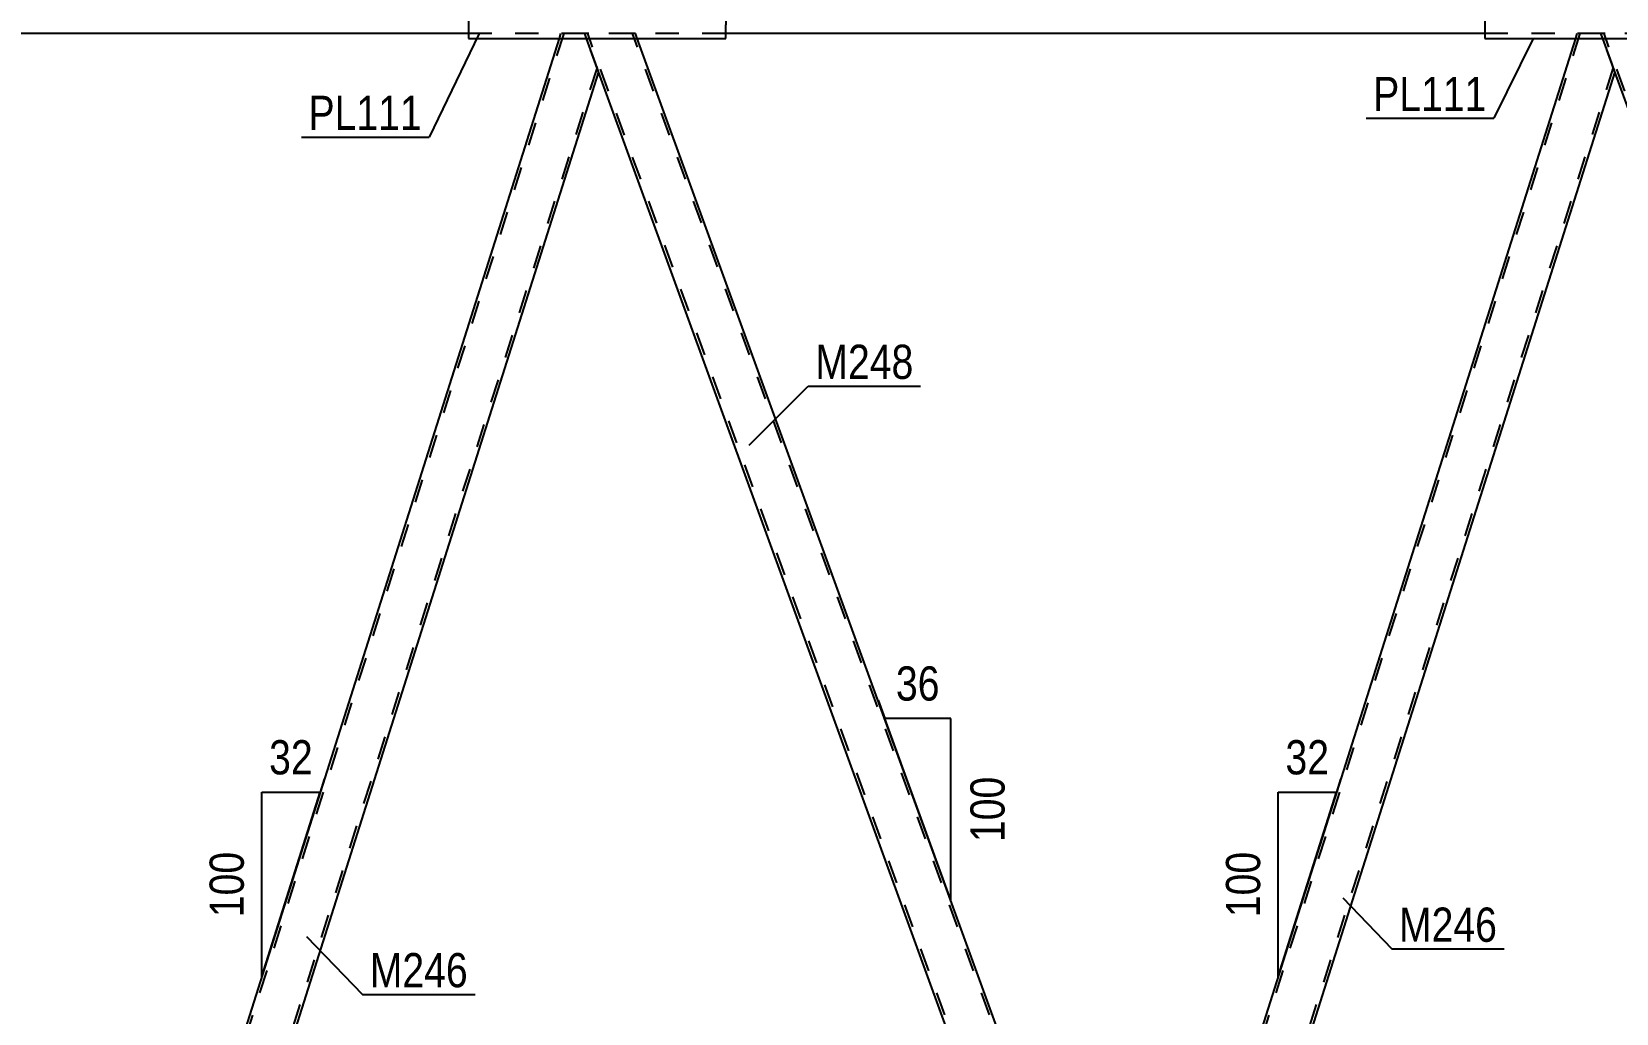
# Model space of a CAD drawing. Header units: millimetres. Extents: x -777 to 412, y -850 to -9.
# Drawn here: x -352.8 to -220.1, y -349.2 to -267 of the extents above; entities that cross this region are included whole.
import ezdxf

# ---------------------------------------------------------------- set-up
doc = ezdxf.new("R2010")
doc.units = ezdxf.units.MM
doc.linetypes.add('DXK_LINE_DOT2', pattern=[3.9198, 1.9599, -1.9599])
doc.styles.add('Arial Narrow', font='ARIALN.TTF', dxfattribs={"height": 0.2})

# ---------------------------------------------------------------- blocks, each defined once
blk = doc.blocks.new('Part-570390744-11821 - 11758')
at = {"color": 7, "linetype": 'DXK_LINE_DOT2'}
for p, q in [((-217.13, -267.16), (-221.39, -267.16)), ((-220.22, -270.37), (-221.39, -267.16)), ((-177.82, -386.16), (-221.13, -267.16)), ((-174.07, -386.16), (-217.39, -267.16)), ((-216.99, -267.56), (-217.13, -267.16)), ((-173.82, -386.16), (-174.99, -382.96)), ((-178.08, -386.16), (-178.22, -385.76)), ((-178.08, -386.16), (-173.82, -386.16))]:
    blk.add_line(p, q, dxfattribs=at)
at = {"color": 2, "linetype": 'Continuous'}
for p, q in [((-174.99, -382.96), (-216.99, -267.56)), ((-178.22, -385.76), (-220.22, -270.37))]:
    blk.add_line(p, q, dxfattribs=at)
blk = doc.blocks.new('Part-570390744-11841 - 11758')
at = {"color": 2, "linetype": 'Continuous'}
for p, q in [((-308.66, -267.56), (-345.25, -382.96)), ((-305.62, -269.63), (-306.38, -267.56)), ((-305.36, -270.37), (-341.95, -385.76)), ((-305.36, -270.37), (-305.62, -269.63)), ((-344.23, -385.76), (-345.25, -382.96))]:
    blk.add_line(p, q, dxfattribs=at)
at = {"color": 7, "linetype": 'DXK_LINE_DOT2'}
for p, q in [((-308.28, -267.16), (-345.12, -383.33)), ((-308.54, -267.16), (-308.66, -267.56)), ((-306.52, -267.16), (-308.54, -267.16)), ((-306.38, -267.56), (-306.52, -267.16)), ((-305.49, -270), (-342.33, -386.16)), ((-305.36, -270.37), (-305.52, -269.91)), ((-344.09, -386.16), (-344.23, -385.76)), ((-342.07, -386.16), (-344.09, -386.16)), ((-341.95, -385.76), (-342.07, -386.16))]:
    blk.add_line(p, q, dxfattribs=at)
blk = doc.blocks.new('Part-570390744-11930 - 11758')
at = {"color": 7, "linetype": 'DXK_LINE_DOT2'}
for p, q in [((-231.12, -260.76), (-231.12, -265.94)), ((-221.09, -260.76), (-231.12, -260.76)), ((-209.58, -261.16), (-209.58, -266.44))]:
    blk.add_line(p, q, dxfattribs=at)
at = {"color": 2, "linetype": 'Continuous'}
for p, q in [((-209.58, -260.76), (-221.09, -260.76)), ((-209.58, -260.76), (-209.58, -261.16)), ((-231.12, -265.94), (-231.12, -267.56)), ((-209.58, -267.56), (-209.58, -266.44)), ((-231.12, -267.56), (-209.58, -267.56))]:
    blk.add_line(p, q, dxfattribs=at)
blk = doc.blocks.new('Part-570390744-11872 - 11758')
at = {"color": 2, "linetype": 'Continuous'}
for p, q in [((-223.53, -267.56), (-260.12, -382.96)), ((-220.49, -269.63), (-221.24, -267.56)), ((-220.22, -270.37), (-256.81, -385.76)), ((-220.22, -270.37), (-220.49, -269.63)), ((-259.1, -385.76), (-260.12, -382.96))]:
    blk.add_line(p, q, dxfattribs=at)
at = {"color": 7, "linetype": 'DXK_LINE_DOT2'}
for p, q in [((-223.15, -267.16), (-259.99, -383.33)), ((-223.4, -267.16), (-223.53, -267.56)), ((-221.39, -267.16), (-223.4, -267.16)), ((-221.24, -267.56), (-221.39, -267.16)), ((-220.36, -270), (-257.19, -386.16)), ((-220.22, -270.37), (-220.39, -269.91)), ((-258.95, -386.16), (-259.1, -385.76)), ((-256.94, -386.16), (-258.95, -386.16)), ((-256.81, -385.76), (-256.94, -386.16))]:
    blk.add_line(p, q, dxfattribs=at)
blk = doc.blocks.new('Part-570390744-11816 - 11758')
at = {"color": 7, "linetype": 'DXK_LINE_DOT2'}
for p, q in [((-302.27, -267.16), (-306.52, -267.16)), ((-305.36, -270.37), (-306.52, -267.16)), ((-262.95, -386.16), (-306.27, -267.16)), ((-259.21, -386.16), (-302.52, -267.16)), ((-302.12, -267.56), (-302.27, -267.16)), ((-258.95, -386.16), (-260.12, -382.96)), ((-263.21, -386.16), (-263.36, -385.76)), ((-263.21, -386.16), (-258.95, -386.16))]:
    blk.add_line(p, q, dxfattribs=at)
at = {"color": 2, "linetype": 'Continuous'}
for p, q in [((-260.12, -382.96), (-302.12, -267.56)), ((-263.36, -385.76), (-305.36, -270.37))]:
    blk.add_line(p, q, dxfattribs=at)
blk = doc.blocks.new('Part-570390744-11863 - 11758')
at = {"color": 7, "linetype": 'DXK_LINE_DOT2'}
for p, q in [((-387.4, -267.16), (-391.66, -267.16)), ((-390.49, -270.37), (-391.66, -267.16)), ((-348.09, -386.16), (-391.4, -267.16)), ((-344.34, -386.16), (-387.66, -267.16)), ((-387.25, -267.56), (-387.4, -267.16)), ((-344.09, -386.16), (-345.25, -382.96)), ((-348.34, -386.16), (-348.49, -385.76)), ((-348.34, -386.16), (-344.09, -386.16))]:
    blk.add_line(p, q, dxfattribs=at)
at = {"color": 2, "linetype": 'Continuous'}
for p, q in [((-345.25, -382.96), (-387.25, -267.56)), ((-348.49, -385.76), (-390.49, -270.37))]:
    blk.add_line(p, q, dxfattribs=at)
blk = doc.blocks.new('Part-570390744-11920 - 11758')
at = {"color": 7, "linetype": 'DXK_LINE_DOT2'}
for p, q in [((-316.26, -260.76), (-316.26, -265.95)), ((-306.22, -260.76), (-316.26, -260.76)), ((-294.71, -261.16), (-294.71, -266.44))]:
    blk.add_line(p, q, dxfattribs=at)
at = {"color": 2, "linetype": 'Continuous'}
for p, q in [((-306.22, -260.76), (-294.71, -260.76)), ((-294.71, -260.76), (-294.71, -261.16)), ((-316.26, -265.95), (-316.26, -267.56)), ((-294.71, -267.56), (-294.71, -266.44)), ((-316.26, -267.56), (-294.71, -267.56))]:
    blk.add_line(p, q, dxfattribs=at)
blk = doc.blocks.new('Part-570390744-12396 - 11758')
at = {"color": 2, "linetype": 'Continuous'}
for p, q in [((-316.26, -267.16), (-379.85, -267.16)), ((-231.12, -267.16), (-294.71, -267.16))]:
    blk.add_line(p, q, dxfattribs=at)
at = {"color": 7, "linetype": 'DXK_LINE_DOT2'}
for p, q in [((-294.71, -267.16), (-316.26, -267.16)), ((-209.58, -267.16), (-231.12, -267.16))]:
    blk.add_line(p, q, dxfattribs=at)
blk = doc.blocks.new('AngleDimension-570390744-13695 - 11758')
at = {"color": 7, "linetype": 'Continuous'}
for p, q in [((-243.2, -329.61), (-243.55, -330.7)), ((-248.44, -330.7), (-243.55, -330.7)), ((-248.44, -346.14), (-243.55, -330.7)), ((-248.44, -346.14), (-248.44, -330.7))]:
    blk.add_line(p, q, dxfattribs=at)
at = {"color": 0}
blk.add_wipeout([(-249.34, -335.07), (-253.54, -335.07), (-253.54, -341.76), (-249.34, -341.76)], dxfattribs=at)
at = {"color": 3, "style": 'Arial Narrow'}
blk.add_text('100', height=2.863, rotation=90.0002, dxfattribs=at).set_placement((-249.94, -341.16))
at = {"color": 0}
blk.add_wipeout([(-243.57, -329.8), (-243.57, -325.6), (-248.42, -325.6), (-248.42, -329.8)], dxfattribs=at)
at = {"color": 3, "style": 'Arial Narrow'}
blk.add_text('32', height=2.863, dxfattribs=at).set_placement((-247.82, -329.2))
blk = doc.blocks.new('AngleDimension-570390744-13739 - 11758')
at = {"color": 7, "linetype": 'Continuous'}
for p, q in [((-328.34, -329.61), (-328.68, -330.7)), ((-333.58, -330.7), (-328.68, -330.7)), ((-333.58, -346.14), (-328.68, -330.7)), ((-333.58, -346.14), (-333.58, -330.7))]:
    blk.add_line(p, q, dxfattribs=at)
at = {"color": 0}
blk.add_wipeout([(-334.48, -335.07), (-338.68, -335.07), (-338.68, -341.76), (-334.48, -341.76)], dxfattribs=at)
at = {"color": 3, "style": 'Arial Narrow'}
blk.add_text('100', height=2.863, rotation=90.0002, dxfattribs=at).set_placement((-335.08, -341.16))
at = {"color": 0}
blk.add_wipeout([(-328.7, -329.8), (-328.7, -325.6), (-333.56, -325.6), (-333.56, -329.8)], dxfattribs=at)
at = {"color": 3, "style": 'Arial Narrow'}
blk.add_text('32', height=2.863, dxfattribs=at).set_placement((-332.96, -329.2))
blk = doc.blocks.new('AngleDimension-570390744-59538 - 11758')
at = {"color": 7, "linetype": 'Continuous'}
for p, q in [((-281.95, -322.98), (-281.39, -324.52)), ((-275.85, -324.52), (-281.39, -324.52)), ((-275.85, -339.74), (-281.39, -324.52)), ((-275.85, -339.74), (-275.85, -324.52))]:
    blk.add_line(p, q, dxfattribs=at)
at = {"color": 0}
blk.add_wipeout([(-270.75, -328.79), (-274.95, -328.79), (-274.95, -335.47), (-270.75, -335.47)], dxfattribs=at)
at = {"color": 3, "style": 'Arial Narrow'}
blk.add_text('100', height=2.863, rotation=90.0002, dxfattribs=at).set_placement((-271.35, -334.87))
at = {"color": 0}
blk.add_wipeout([(-276.19, -323.62), (-276.19, -319.42), (-281.05, -319.42), (-281.05, -323.62)], dxfattribs=at)
at = {"color": 3, "style": 'Arial Narrow'}
blk.add_text('36', height=2.863, dxfattribs=at).set_placement((-280.45, -323.02))
blk = doc.blocks.new('Mark-570390744-11916 - 11758')
at = {"color": 0}
blk.add_wipeout([(-320.16, -275.23), (-320.16, -272.23), (-329.66, -272.23), (-329.66, -275.23)], dxfattribs=at)
blk.add_wipeout([(-320.16, -275.23), (-320.16, -272.23), (-329.66, -272.23), (-329.66, -275.23)], dxfattribs=at)
at = {"color": 30, "linetype": 'Continuous'}
for p in [(-315.39, -267.2), (-330.26, -275.83)]:
    blk.add_line(p, (-319.56, -275.83), dxfattribs=at)
at = {"color": 3, "style": 'Arial Narrow'}
blk.add_text('PL111', height=2.863, dxfattribs=at).set_placement((-329.66, -275.23))
blk = doc.blocks.new('Mark-570390744-11868 - 11758')
at = {"color": 0}
blk.add_wipeout([(-230.09, -343.22), (-230.09, -340.22), (-238.31, -340.22), (-238.31, -343.22)], dxfattribs=at)
blk.add_wipeout([(-230.09, -343.22), (-230.09, -340.22), (-238.31, -340.22), (-238.31, -343.22)], dxfattribs=at)
at = {"color": 30, "linetype": 'Continuous'}
for p, q in [((-243.01, -339.54), (-238.91, -343.82)), ((-238.91, -343.82), (-229.49, -343.82))]:
    blk.add_line(p, q, dxfattribs=at)
at = {"color": 3, "style": 'Arial Narrow'}
blk.add_text('M246', height=2.863, dxfattribs=at).set_placement((-238.31, -343.22))
blk = doc.blocks.new('Mark-570390744-11812 - 11758')
at = {"color": 0}
blk.add_wipeout([(-278.98, -296.08), (-278.98, -293.08), (-287.2, -293.08), (-287.2, -296.08)], dxfattribs=at)
blk.add_wipeout([(-278.98, -296.08), (-278.98, -293.08), (-287.2, -293.08), (-287.2, -296.08)], dxfattribs=at)
at = {"color": 30, "linetype": 'Continuous'}
for p, q in [((-292.75, -301.63), (-287.8, -296.68)), ((-287.8, -296.68), (-278.38, -296.68))]:
    blk.add_line(p, q, dxfattribs=at)
at = {"color": 3, "style": 'Arial Narrow'}
blk.add_text('M248', height=2.863, dxfattribs=at).set_placement((-287.2, -296.08))
blk = doc.blocks.new('Mark-570390744-11837 - 11758')
at = {"color": 0}
blk.add_wipeout([(-316.31, -347.03), (-316.31, -344.03), (-324.53, -344.03), (-324.53, -347.03)], dxfattribs=at)
blk.add_wipeout([(-316.31, -347.03), (-316.31, -344.03), (-324.53, -344.03), (-324.53, -347.03)], dxfattribs=at)
at = {"color": 30, "linetype": 'Continuous'}
for p, q in [((-329.84, -342.78), (-325.13, -347.63)), ((-325.13, -347.63), (-315.71, -347.63))]:
    blk.add_line(p, q, dxfattribs=at)
at = {"color": 3, "style": 'Arial Narrow'}
blk.add_text('M246', height=2.863, dxfattribs=at).set_placement((-324.53, -347.03))
blk = doc.blocks.new('Mark-570390744-11926 - 11758')
at = {"color": 0}
blk.add_wipeout([(-230.97, -273.65), (-230.97, -270.65), (-240.47, -270.65), (-240.47, -273.65)], dxfattribs=at)
blk.add_wipeout([(-230.97, -273.65), (-230.97, -270.65), (-240.47, -270.65), (-240.47, -273.65)], dxfattribs=at)
at = {"color": 30, "linetype": 'Continuous'}
for p in [(-227.07, -267.56), (-241.07, -274.25)]:
    blk.add_line(p, (-230.37, -274.25), dxfattribs=at)
at = {"color": 3, "style": 'Arial Narrow'}
blk.add_text('PL111', height=2.863, dxfattribs=at).set_placement((-240.47, -273.65))

msp = doc.modelspace()

# ---------------------------------------------------------------- block references
for name in ['Part-570390744-12396 - 11758', 'Part-570390744-11920 - 11758', 'Part-570390744-11930 - 11758', 'Part-570390744-11863 - 11758', 'Part-570390744-11841 - 11758', 'Part-570390744-11816 - 11758', 'Part-570390744-11872 - 11758', 'Part-570390744-11821 - 11758']:
    msp.add_blockref(name, (0, 0))

# ---------------------------------------------------------------- next in the draw order: block references
for name in ['Mark-570390744-11916 - 11758', 'Mark-570390744-11926 - 11758', 'Mark-570390744-11812 - 11758', 'AngleDimension-570390744-59538 - 11758', 'AngleDimension-570390744-13739 - 11758', 'AngleDimension-570390744-13695 - 11758']:
    msp.add_blockref(name, (0, 0))

# ---------------------------------------------------------------- next in the draw order: block references
for name in ['Mark-570390744-11868 - 11758', 'Mark-570390744-11837 - 11758']:
    msp.add_blockref(name, (0, 0))

doc.saveas('drawing.dxf')
